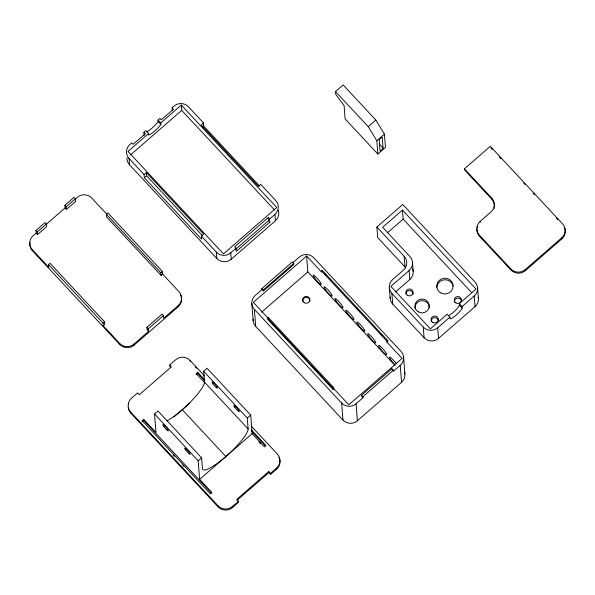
<?xml version="1.0" encoding="UTF-8"?>
<svg xmlns="http://www.w3.org/2000/svg" width="595" height="595" viewBox="0 0 595 595"><rect width="100%" height="100%" fill="white"/><g stroke="black" fill="none" stroke-linecap="round" stroke-linejoin="round"><path stroke-width="0.89" d="M144.191 135.459L143.945 132.269L145.849 130.617L148.579 133.54L148.705 135.132A10.219 2.112 -43 0 0 160.881 124.534L160.762 122.942L158.032 120.019L159.936 118.36L161.297 119.826L173.48 109.227L172.111 107.762L174.015 106.103A10.219 9.87 -4.4 0 1 188.444 106.795L203.445 122.897L203.691 126.081L259.703 186.19M35.975 230.451L45.108 222.5L46.477 223.958L46.678 226.613L37.544 234.564L36.183 233.099L35.975 230.451L37.336 231.909L37.544 234.564M64.9 205.275L74.04 197.324L75.401 198.789L75.602 201.445L66.469 209.395L65.108 207.93L64.9 205.275L66.268 206.74L66.469 209.395M148.579 133.54L128.029 151.428L223.475 253.864L276.757 207.491L181.311 105.055L160.762 122.942M37.336 231.909L46.477 223.958M66.268 206.74L75.401 198.789M36.183 233.099L33.134 235.754A10.219 9.87 -4.4 0 0 32.338 249.692L32.42 250.755L119.692 344.408A10.219 9.87 -4.4 0 0 134.12 345.1L178.269 306.678A10.219 9.87 -4.4 0 0 180.568 294.86M46.001 224.56L65.108 207.93M75.461 198.923L77.283 197.332A10.219 9.87 -4.4 0 1 91.719 198.023L106.817 214.23M130.536 154.908L181.72 110.365L181.311 105.055M144.072 174.566L146.355 172.58L203.624 234.036L201.341 236.029L201.586 239.212L144.317 177.749L144.072 174.566L129.07 158.471A10.219 9.87 -4.4 0 1 129.866 144.525L131.77 142.867L133.131 144.332L145.314 133.734L143.945 132.269M203.445 122.897L201.162 124.883L258.431 186.347L260.714 184.353L275.716 200.456A10.219 9.87 -4.4 0 1 274.92 214.393L275.411 220.767L231.262 259.189A10.219 9.87 -4.4 0 1 216.825 258.498L129.561 164.837A10.219 9.87 -4.4 0 1 126.973 157.727M144.317 177.749L146.601 175.763L146.355 172.58M202.545 127.077L203.691 126.081M32.338 249.692L48.701 267.252L48.5 264.596L50.025 263.273L104.564 321.806L104.765 324.461L103.247 325.792L119.61 343.352L119.692 344.408M162.621 274.117L161.096 275.44L106.557 216.907L106.349 214.252L107.873 212.928L162.413 271.461L162.621 274.117L178.983 291.676A10.219 9.87 -4.4 0 1 178.188 305.622L178.269 306.678M335.513 91.548L343.122 84.921L375.847 120.041L384.437 134.135L385.463 147.411L377.847 154.031L345.122 118.911L344.103 105.635L335.721 94.308L335.513 91.548L368.238 126.668L376.828 140.755L377.847 154.031M103.247 325.792L103.039 323.137L104.564 321.806M161.096 275.44L160.895 272.785L162.413 271.461M368.238 126.668L375.847 120.041M268.226 217.569L234.735 246.717L236.096 248.182L236.341 251.365L269.833 222.218L269.587 219.034L268.226 217.569L268.471 220.752L269.833 222.218M201.341 236.029L216.342 252.124A10.219 9.87 -4.4 0 0 230.771 252.816L236.096 248.182M269.587 219.034L274.92 214.393M235.679 249.298L268.471 220.752M119.61 343.352A10.219 9.87 -4.4 0 0 134.039 344.044L148.497 331.452L147.136 329.994L146.935 327.339L162.16 314.086L163.521 315.551L163.722 318.206L178.188 305.622M148.497 331.452L148.296 328.797L163.521 315.551M376.828 140.755L384.437 134.135M170.817 367.346L169.679 366.126L169.597 365.062L175.689 359.759A10.219 9.87 -4.4 0 1 190.117 360.458L204.658 376.062M261.949 288.441L292.398 261.949L293.759 263.407L293.841 264.47L263.392 290.97L262.031 289.505L261.949 288.441L263.31 289.906L263.392 290.97M262.031 289.505L255.181 295.47A10.219 9.87 -4.4 0 0 254.385 309.407L255.694 326.402L342.958 420.055A10.219 9.87 -4.4 0 0 357.387 420.747L401.543 382.325A10.219 9.87 -4.4 0 0 404.362 371.689M293.164 262.41L299.33 257.047A10.219 9.87 -4.4 0 1 313.758 257.739L401.03 351.392A10.219 9.87 -4.4 0 1 400.234 365.337L401.543 382.325M263.31 289.906L293.759 263.407M333.788 388.706L333.029 389.368L267.579 319.128L267.497 318.065L268.256 317.403L333.706 387.643L333.788 388.706L348.789 404.808L402.071 358.435L387.077 342.333L387.836 341.671L387.754 340.615L322.304 270.368L321.545 271.03L321.627 272.094L306.626 255.999L253.344 302.372L268.338 318.466M261.577 312.197L307.853 271.922L306.626 255.999M143.715 419.386L143.797 420.449L142.272 421.773L142.19 420.71L143.715 419.386L155.987 432.558L154.551 413.979L157.98 410.996L201.608 457.823L202.449 468.704A30.68 6.329 -43 0 0 225.877 456.529A30.68 6.329 -43 0 0 248.122 428.958L247.282 418.077L203.654 371.25L207.075 368.268L250.711 415.094L252.139 433.681L264.411 446.845L265.935 445.521L251.417 429.94M197.756 372.351L197.838 373.415L196.32 374.738L196.238 373.682L197.756 372.351L204.07 379.127M405.79 267.906A10.219 9.87 -4.4 0 0 404.972 266.895L377.699 237.628L376.88 227.007L402.763 204.487L475.033 282.045A10.219 9.87 -4.4 0 1 474.237 295.983L475.055 306.603L438.515 338.399A10.219 9.87 -4.4 0 1 424.086 337.707L392.722 304.052A10.219 9.87 -4.4 0 1 390.134 296.935M409.129 270.494L390.863 286.388L430.401 328.827L447.15 314.257L449.88 317.18L449.998 318.771A8.516 1.755 -43 0 0 456.209 315.067A8.516 1.755 -43 0 0 462.181 308.173L459.452 305.25L459.325 303.658L476.074 289.081L402.443 210.057L382.652 227.283L409.925 256.549A10.219 9.87 -4.4 0 1 409.129 270.494L409.821 279.516L395.615 291.885M173.948 416.924L189.85 403.09M387.442 232.749L403.142 219.086L402.443 210.057M494.371 206.264A10.219 9.87 -4.4 0 0 491.782 199.154L464.509 169.88L464.427 168.824L490.31 146.296L562.58 223.854A10.219 9.87 -4.4 0 1 561.784 237.799L561.866 238.863L525.326 270.658A10.219 9.87 -4.4 0 1 510.897 269.966L479.533 236.304A10.219 9.87 -4.4 0 1 476.945 229.194M142.19 420.71L210.362 493.88L211.887 492.556L199.615 479.384L198.187 460.805L201.608 457.823M247.282 418.077L250.711 415.094M479.533 236.304L479.451 235.248A10.219 9.87 -4.4 0 1 480.247 221.303L490.905 212.028A10.219 9.87 -4.4 0 0 491.701 198.09L464.427 168.824M199.615 479.384L252.139 433.681M333.029 389.368L332.947 388.304L333.706 387.643M387.077 342.333L386.995 341.277L387.754 340.615M278.966 457.295A10.219 9.87 -4.4 0 1 276.668 469.113L270.576 474.416L270.494 473.352L268.791 471.523L236.825 499.346L238.528 501.176L238.61 502.24L232.519 507.535A10.219 9.87 -4.4 0 1 218.09 506.843L130.826 413.19A10.219 9.87 -4.4 0 1 128.245 407.367M236.907 500.41L268.873 472.586L268.791 471.523M169.597 365.062L171.3 366.892L139.327 394.716L137.624 392.886L131.532 398.181A10.219 9.87 -4.4 0 0 130.744 412.127L218.008 505.78A10.219 9.87 -4.4 0 0 232.437 506.471L238.528 501.176M270.494 473.352L276.586 468.049A10.219 9.87 -4.4 0 0 277.382 454.111L251.454 426.288M376.88 227.007L404.154 256.274A10.219 9.87 -4.4 0 1 403.358 270.212L392.7 279.486A10.219 9.87 -4.4 0 0 391.904 293.432L423.268 327.086A10.219 9.87 -4.4 0 0 437.697 327.778L449.88 317.18M462.181 308.173L462.055 306.581L474.237 295.983M254.385 309.407L341.649 403.068A10.219 9.87 -4.4 0 0 356.085 403.76L362.935 397.795L361.567 396.329L361.485 395.266L391.934 368.774L393.302 370.231L393.384 371.295L400.234 365.337M362.935 397.795L362.853 396.731L393.302 370.231M479.451 235.248L510.815 268.903A10.219 9.87 -4.4 0 0 525.244 269.595L561.784 237.799M491.016 148.036L492.273 149.382M499.19 156.805L501.072 158.828M523.697 183.104L524.954 184.45M533.12 193.219L534.377 194.572M556.377 218.172L557.634 219.525M379.298 144.012L383.076 148.066A2.045 0.424 -43 0 1 381.596 149.925A2.045 0.424 -43 0 1 380.026 150.721L379.216 140.1A2.045 0.424 -43 0 1 380.696 138.241A2.045 0.424 -43 0 1 382.258 137.445L383.076 148.066M403.142 219.086L471.738 292.703M459.325 303.658L462.055 306.581M181.72 110.365L274.637 210.087M324.275 273.462L326.164 275.485M357 308.582L358.889 310.605M380.912 334.241L382.169 335.595M321.545 271.03L386.995 341.277M307.853 271.922L395.08 365.546M158.032 120.019L158.151 121.611L160.881 124.534M361.485 395.266L362.853 396.731M146.601 175.763L202.612 235.873M267.497 318.065L332.947 388.304M106.349 214.252L160.895 272.785M195.257 366.944L196.521 368.305M197.838 373.415L204.784 380.867M251.499 431.003L265.385 445.908M203.654 371.25L204.487 382.131L248.122 428.958M196.238 373.682L204.829 382.897M258.81 441.81L260.707 443.848M146.935 327.339L148.296 328.797M268.873 472.586L270.576 474.416M48.5 264.596L103.039 323.137M182.249 409.702L225.877 456.529M154.551 413.979L198.187 460.805M143.797 420.449L211.337 492.943M173.204 454.974L174.469 456.328M182.672 465.134L183.937 466.487M525.244 269.595L525.326 270.658M510.815 268.903L510.897 269.966M491.701 198.09L491.782 199.154M480.247 221.303L480.329 222.366M477.606 287.868L478.425 298.482M437.697 327.778L438.515 338.399M423.268 327.086L424.086 337.707M412.499 262.373L413.198 271.402M404.154 256.274L404.972 266.895M403.603 357.216L404.912 374.21M391.904 293.432L392.722 304.052M389.331 287.608L390.149 298.229M391.934 368.774L392.016 369.837M356.085 403.76L357.387 420.747M341.649 403.068L342.958 420.055M276.586 468.049L276.668 469.113M251.811 303.584L253.113 320.579M230.771 252.816L231.262 259.189M216.342 252.124L216.825 258.498M232.437 506.471L232.519 507.535M218.008 505.78L218.09 506.843M172.111 107.762L172.297 110.149M190.117 360.458L190.199 361.515M129.07 158.471L129.561 164.837M134.039 344.044L134.12 345.1M130.744 412.127L130.826 413.19M128.394 404.793A10.219 9.87 -4.4 0 1 128.728 403.536M204.487 382.131A30.68 6.329 -43 0 1 191.211 401.216A30.68 6.329 -43 0 1 166.92 420.896M255.694 326.402A10.219 9.87 -4.4 0 1 253.106 319.284M302.84 301.598A3.577 3.451 -4.4 0 1 306.075 297.426A3.577 3.451 -4.4 0 1 309.913 301.04M394.745 364.4A6.136 0.974 49 0 1 389.584 357.074A6.136 0.974 49 0 1 396.374 363.709M436.856 287.296A8.174 7.891 -4.4 0 1 453.026 286.024M431.301 321.821A3.577 3.451 -4.4 0 1 434.06 317.723A3.577 3.451 -4.4 0 1 438.299 320.37M459.452 305.25A8.516 1.755 -43 0 1 454.833 310.917A8.516 1.755 -43 0 1 448.623 315.551M454.476 302.32A3.577 3.451 -4.4 0 1 457.243 298.214A3.577 3.451 -4.4 0 1 461.475 300.862M478.239 297.21A10.219 9.87 -4.4 0 1 475.055 306.603M415.184 309.013A7.155 6.909 -4.4 0 1 421.639 300.676A7.155 6.909 -4.4 0 1 429.33 307.905M405.998 293.856A3.577 3.451 -4.4 0 1 409.769 290.576A3.577 3.451 -4.4 0 1 413.146 294.198M412.647 268.88A10.219 9.87 -4.4 0 1 409.821 279.516M477.101 227.907A10.219 9.87 -4.4 0 1 477.435 226.658M564.685 228.22A10.219 9.87 -4.4 0 1 561.866 238.863M494.214 207.551A10.219 9.87 -4.4 0 1 493.88 208.8M278.229 210.132A10.219 9.87 -4.4 0 1 275.411 220.767M158.151 121.611A10.219 2.112 -43 0 1 146.772 131.845M32.42 250.755A10.219 9.87 -4.4 0 1 29.995 242.358M212.854 383.76A4.091 0.647 49 0 0 217.376 388.178A4.091 0.647 49 0 0 213.94 383.292A4.091 0.647 49 0 0 212.854 383.76M234.668 407.173A4.091 0.647 49 0 0 239.197 411.591A4.091 0.647 49 0 0 235.754 406.712A4.091 0.647 49 0 0 234.668 407.173M304.305 302.714A3.577 3.451 -4.4 0 0 309.831 299.977A3.577 3.451 -4.4 0 0 304.647 296.734A3.577 3.451 -4.4 0 0 304.305 302.714M379.855 348.045A6.136 0.974 49 0 0 386.646 354.672A6.136 0.974 49 0 0 381.484 347.346A6.136 0.974 49 0 0 379.855 348.045M368.945 336.339A6.136 0.974 49 0 0 375.735 342.965A6.136 0.974 49 0 0 370.573 335.639A6.136 0.974 49 0 0 368.945 336.339M358.041 324.632A6.136 0.974 49 0 0 364.832 331.259A6.136 0.974 49 0 0 359.67 323.933A6.136 0.974 49 0 0 358.041 324.632M347.13 312.925A6.136 0.974 49 0 0 353.921 319.552A6.136 0.974 49 0 0 348.759 312.226A6.136 0.974 49 0 0 347.13 312.925M336.22 301.219A6.136 0.974 49 0 0 343.01 307.846A6.136 0.974 49 0 0 337.848 300.52A6.136 0.974 49 0 0 336.22 301.219M325.316 289.512A6.136 0.974 49 0 0 332.107 296.139A6.136 0.974 49 0 0 326.945 288.813A6.136 0.974 49 0 0 325.316 289.512M314.405 277.805A6.136 0.974 49 0 0 321.196 284.432A6.136 0.974 49 0 0 316.034 277.106A6.136 0.974 49 0 0 314.405 277.805M185.573 449.902A4.091 0.647 49 0 0 190.095 454.32A4.091 0.647 49 0 0 186.659 449.433A4.091 0.647 49 0 0 185.573 449.902M163.751 426.489A4.091 0.647 49 0 0 168.281 430.906A4.091 0.647 49 0 0 164.837 426.02A4.091 0.647 49 0 0 163.751 426.489M440.426 292.725A8.174 7.891 -4.4 0 0 453.063 286.485A8.174 7.891 -4.4 0 0 441.207 279.07A8.174 7.891 -4.4 0 0 440.426 292.725M432.721 322.408A3.577 3.451 -4.4 0 0 438.247 319.679A3.577 3.451 -4.4 0 0 433.063 316.428A3.577 3.451 -4.4 0 0 432.721 322.408M455.896 302.9A3.577 3.451 -4.4 0 0 461.423 300.17A3.577 3.451 -4.4 0 0 456.239 296.92A3.577 3.451 -4.4 0 0 455.896 302.9M407.493 295.336A3.577 3.451 -4.4 0 0 413.019 292.606A3.577 3.451 -4.4 0 0 407.835 289.356A3.577 3.451 -4.4 0 0 407.493 295.336M418.151 311.773A7.155 6.909 -4.4 0 0 429.203 306.313A7.155 6.909 -4.4 0 0 418.828 299.821A7.155 6.909 -4.4 0 0 418.151 311.773"/></g></svg>
